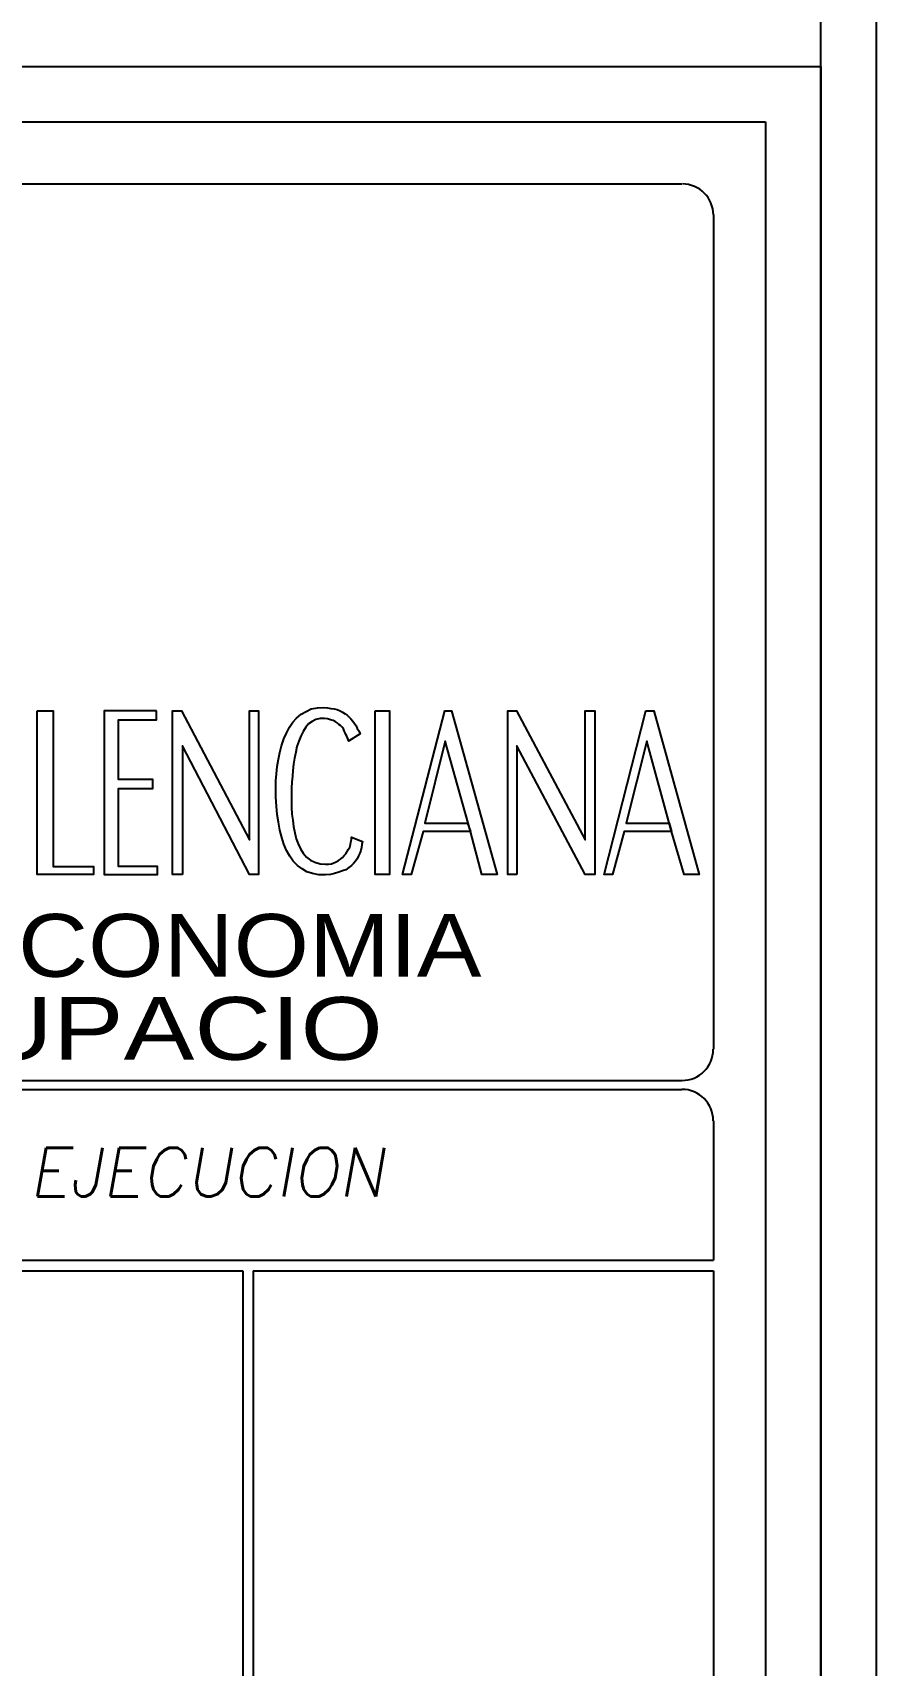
# Model space of a CAD drawing. Extents: x -1 to 154, y -18 to 77.
# Drawn here: x 138.61 to 153.85, y 11.77 to 41.27 of the extents above; entities that cross this region are included whole.
import ezdxf
from ezdxf.enums import TextEntityAlignment as Align

# ---------------------------------------------------------------- set-up
doc = ezdxf.new("R2010")
doc.units = 0
doc.layers.get('0').update_dxf_attribs({"linetype": 'CONTINUOUS'})
doc.layers.add('CAJE', color=7, linetype='CONTINUOUS')
doc.layers.add('FORMATO', color=7, linetype='CONTINUOUS')
doc.styles.add('_YES', font='HELV.SHX')
doc.styles.add('ROMANS', font='romans.shx')

# ---------------------------------------------------------------- blocks, each defined once
blk = doc.blocks.new('CAJETIN')
at = {"layer": 'CAJE', "color": 7, "linetype": 'Continuous'}
for p, q in [((-18, 28.69), (0, 28.69)), ((0, 28.69), (0, 0)), ((-16.744, 27.628), (-1.256, 27.628)), ((-16.744, 19.45), (-1.256, 19.45))]:
    blk.add_line(p, q, dxfattribs=at)
at = {"layer": 'CAJE', "color": 4, "linetype": 'Continuous'}
for p, q in [((-17.5, 28.19), (-0.5, 28.19)), ((-0.5, 28.19), (-0.5, 0.5))]:
    blk.add_line(p, q, dxfattribs=at)
at = {"layer": 'CAJE'}
blk.add_line((-0.972, 27.348), (-0.972, 19.813), dxfattribs=at)
at = {"layer": 'CAJE', "linetype": 'Continuous'}
for p, q in [((-16.744, 19.53), (-1.256, 19.53)), ((-0.972, 19.167), (-0.972, 17.906)), ((-17.028, 17.906), (-0.972, 17.906)), ((-17.028, 17.811), (-5.222, 17.811)), ((-5.222, 17.811), (-5.222, 13.656)), ((-5.128, 17.811), (-0.972, 17.811)), ((-5.128, 17.811), (-5.128, 13.656)), ((-0.972, 17.811), (-0.972, 13.656))]:
    blk.add_line(p, q, dxfattribs=at)
at = {"layer": 'CAJE', "color": 7, "linetype": 'Continuous'}
for points in [[(-7.079, 22.868), (-6.936, 22.868), (-6.936, 21.464), (-6.572, 21.464), (-6.572, 21.392), (-7.079, 21.392), (-7.079, 22.868)], [(-6.001, 22.868), (-6.474, 22.868), (-6.474, 21.392), (-5.993, 21.392), (-5.993, 21.464), (-6.345, 21.464), (-6.345, 22.168), (-6.035, 22.168), (-6.035, 22.248), (-6.345, 22.248), (-6.345, 22.789), (-6.001, 22.789), (-6.001, 22.868)], [(-5.766, 21.392), (-5.857, 21.392), (-5.857, 22.868), (-5.778, 22.868), (-5.161, 21.703), (-5.161, 22.868), (-5.082, 22.868), (-5.082, 21.392), (-5.161, 21.392), (-5.766, 22.554), (-5.766, 21.392)], [(-4.476, 21.389), (-4.537, 21.389), (-4.593, 21.4), (-4.643, 21.415), (-4.688, 21.442), (-4.73, 21.472), (-4.767, 21.51), (-4.798, 21.555), (-4.828, 21.608), (-4.851, 21.665), (-4.87, 21.725), (-4.889, 21.79), (-4.9, 21.862), (-4.911, 21.934), (-4.919, 22.009), (-4.923, 22.089), (-4.923, 22.172), (-4.923, 22.236), (-4.919, 22.301), (-4.911, 22.365), (-4.9, 22.433), (-4.889, 22.494), (-4.874, 22.554), (-4.851, 22.615), (-4.828, 22.668), (-4.802, 22.72), (-4.771, 22.766), (-4.737, 22.804), (-4.696, 22.838), (-4.65, 22.864), (-4.605, 22.887), (-4.548, 22.895), (-4.491, 22.898), (-4.457, 22.895), (-4.427, 22.891), (-4.397, 22.887), (-4.37, 22.88), (-4.344, 22.868), (-4.321, 22.857), (-4.298, 22.842), (-4.28, 22.83), (-4.261, 22.811), (-4.246, 22.796), (-4.23, 22.777), (-4.215, 22.755), (-4.2, 22.732), (-4.189, 22.709), (-4.174, 22.687), (-4.162, 22.66), (-4.268, 22.596), (-4.272, 22.611), (-4.276, 22.626), (-4.283, 22.641), (-4.291, 22.656), (-4.298, 22.671), (-4.306, 22.687), (-4.314, 22.705), (-4.325, 22.72), (-4.34, 22.736), (-4.355, 22.747), (-4.37, 22.762), (-4.389, 22.774), (-4.408, 22.781), (-4.431, 22.789), (-4.457, 22.796), (-4.484, 22.8), (-4.525, 22.8), (-4.563, 22.792), (-4.597, 22.774), (-4.628, 22.751), (-4.654, 22.72), (-4.677, 22.683), (-4.699, 22.641), (-4.718, 22.596), (-4.734, 22.547), (-4.745, 22.497), (-4.756, 22.441), (-4.764, 22.388), (-4.771, 22.331), (-4.775, 22.278), (-4.779, 22.225), (-4.783, 22.172), (-4.783, 22.115), (-4.783, 22.055), (-4.783, 21.998), (-4.779, 21.937), (-4.771, 21.88), (-4.764, 21.824), (-4.752, 21.767), (-4.741, 21.714), (-4.722, 21.669), (-4.703, 21.623), (-4.677, 21.582), (-4.646, 21.548), (-4.612, 21.521), (-4.571, 21.502), (-4.525, 21.487), (-4.476, 21.483), (-4.45, 21.483), (-4.423, 21.487), (-4.401, 21.495), (-4.378, 21.506), (-4.359, 21.517), (-4.34, 21.529), (-4.321, 21.544), (-4.306, 21.563), (-4.291, 21.578), (-4.28, 21.597), (-4.268, 21.619), (-4.257, 21.638), (-4.249, 21.661), (-4.246, 21.684), (-4.242, 21.707), (-4.242, 21.729), (-4.143, 21.688), (-4.147, 21.661), (-4.151, 21.635), (-4.158, 21.608), (-4.166, 21.582), (-4.177, 21.559), (-4.189, 21.532), (-4.204, 21.51), (-4.223, 21.491), (-4.242, 21.472), (-4.264, 21.453), (-4.291, 21.434), (-4.321, 21.423), (-4.355, 21.411), (-4.393, 21.4), (-4.431, 21.392), (-4.476, 21.389)], [(-4.026, 22.868), (-3.897, 22.868), (-3.897, 21.392), (-4.026, 21.392), (-4.026, 22.868)], [(-3.194, 21.854), (-3.167, 21.778), (-3.595, 21.778), (-3.701, 21.392), (-3.78, 21.392), (-3.398, 22.868), (-3.337, 22.868), (-2.925, 21.392), (-3.065, 21.392), (-3.167, 21.778), (-3.394, 22.596), (-3.579, 21.854), (-3.194, 21.854)], [(-2.747, 21.392), (-2.83, 21.392), (-2.83, 22.868), (-2.751, 22.868), (-2.13, 21.703), (-2.13, 22.868), (-2.043, 22.868), (-2.043, 21.392), (-2.13, 21.392), (-2.747, 22.554), (-2.747, 21.392)], [(-1.37, 21.854), (-1.351, 21.778), (-1.778, 21.778), (-1.884, 21.392), (-1.96, 21.392), (-1.582, 22.868), (-1.51, 22.868), (-1.101, 21.392), (-1.237, 21.392), (-1.351, 21.778), (-1.574, 22.596), (-1.76, 21.854), (-1.37, 21.854)]]:
    blk.add_lwpolyline(points, dxfattribs=at)
at = {"layer": 'CAJE'}
blk.add_arc((-1.252, 27.348), 0.28, 360, 90, dxfattribs=at)
at = {"layer": 'CAJE', "linetype": 'Continuous'}
for centre, start, end in [((-1.256, 19.813), 270, 0), ((-1.256, 19.167), 0, 90)]:
    blk.add_arc(centre, 0.283, start, end, dxfattribs=at)
at = {"layer": 'CAJE', "color": 5, "style": '_YES'}
for s, width, p, p2 in [("    CONSELLERIA D'ECONOMIA    ", 1.12648, (-15.99, 20.467), (-2.093, 20.467)), ('       HISENDA I OCUPACIO       ', 1.234051, (-15.99, 19.717), (-2.093, 19.717))]:
    blk.add_text(s, height=0.56667, dxfattribs=dict(at, width=width)).set_placement(p, p2, align=Align.FIT)
at = {"layer": 'CAJE', "color": 5, "style": 'ROMANS', "oblique": 10}
blk.add_text('PROYECTO BASICO Y DE EJECUCION', height=0.44, dxfattribs=at).set_placement((-9.246, 18.483), align=Align.CENTER)

msp = doc.modelspace()

# ---------------------------------------------------------------- linework, layer by layer
at = {"layer": 'FORMATO'}
msp.add_line((153.848, -17.724), (153.848, 76.876), dxfattribs=at)
at = {"layer": 'FORMATO', "color": 5}
msp.add_line((152.848, -16.724), (152.848, 75.876), dxfattribs=at)

# ---------------------------------------------------------------- block references
at = {"xscale": 2, "yscale": 2, "zscale": 2}
msp.add_blockref('CAJETIN', (152.848, -16.724), dxfattribs=at)

doc.saveas('drawing.dxf')
